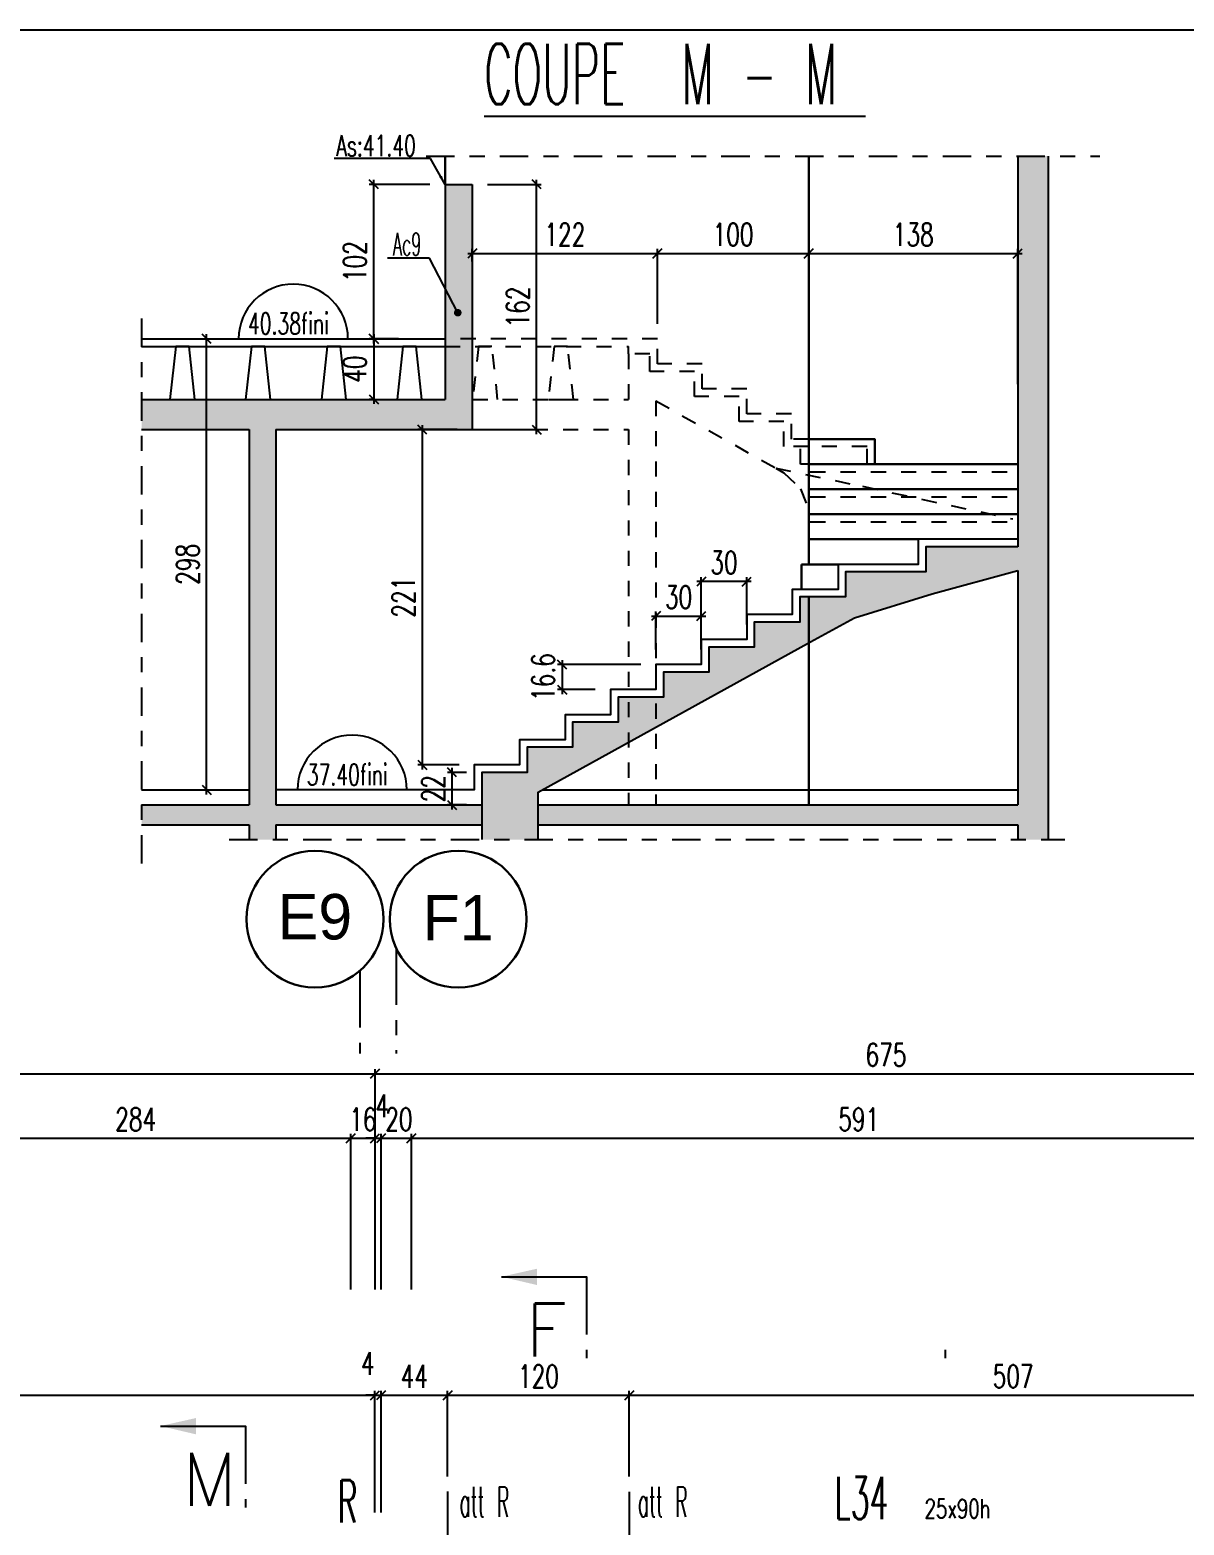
# Model space of a CAD drawing. Extents: x 308 to 787, y -199 to -146.
# Drawn here: x 401.69 to 409.31, y -164.84 to -154.96 of the extents above; entities that cross this region are included whole.
import ezdxf

# ---------------------------------------------------------------- set-up
doc = ezdxf.new("R2010")
doc.units = 0
doc.header["$LTSCALE"] = 0.5
doc.header["$MEASUREMENT"] = 0
for name, pattern in [('AXES2', [1.125, 0.75, -0.125, 0.125, -0.125]), ('DISCONTINU', [0.75, 0.5, -0.25]), ('DISCONTINU2', [0.375, 0.25, -0.125])]:
    doc.linetypes.add(name, pattern=pattern)
doc.layers.get('DEFPOINTS').update_dxf_attribs({"linetype": 'CONTINUOUS'})
for name, color, linetype in [('A05-AXES', 13, 'AXES2'), ('A19-COTATIONS', 146, 'CONTINUOUS'), ('AXES', 6, 'AXES2'), ('CADRE-CART', 7, 'CONTINUOUS'), ('COTATION', 7, 'CONTINUOUS'), ('HABILLAGE', 7, 'CONTINUOUS'), ('MURS', 3, 'CONTINUOUS'), ('POCHAGE', 254, 'CONTINUOUS'), ('RDC', 7, 'DISCONTINU2'), ('REP-COUPES', 5, 'CONTINUOUS'), ('REPERAGE', 4, 'CONTINUOUS'), ('REPERE-POUT', 4, 'CONTINUOUS'), ('REPERE-RAID', 4, 'CONTINUOUS'), ('REPERE-SEM', 4, 'CONTINUOUS')]:
    doc.layers.add(name, color=color, linetype=linetype)
doc.layers.add('STR - MACONNERIE', color=4, linetype='CONTINUOUS', lineweight=30)
doc.styles.add('CGotH', font='GOTHIC.TTF')
doc.styles.add('ROMANS8', font='romans.shx', dxfattribs={"width": 0.7})
doc.styles.get("Standard").update_dxf_attribs({"font": 'txt.shx'})
doc.dimstyles.new('COT50 cm', dxfattribs={"dimtxt": 0.15, "dimasz": 0.06, "dimexe": 0.03, "dimexo": 0.1, "dimgap": 0.05, "dimtad": 1, "dimdec": 0, "dimlfac": 100, "dimzin": 0, "dimdsep": 46, "dimtxsty": 'ROMANS8', "dimblk1": 'OBLIQUE', "dimblk2": 'OBLIQUE', "dimsah": 1, "dimcen": 0.03, "dimdle": 0.03, "dimclrt": 1, "dimadec": 0, "dimazin": 0, "dimtfac": 1, "dimtdec": 0, "dimtmove": 0, "dimatfit": 3, "dimfxl": 0, "dimtolj": 1, "dimtzin": 0, "dimlwd": -1, "dimlwe": -1, "dimarcsym": 0})

# ---------------------------------------------------------------- blocks, each defined once
blk = doc.blocks.new('_Oblique')
at = {"layer": 'COTATION', "color": 0, "lineweight": -2}
blk.add_line((-0.5, -0.5), (0.5, 0.5), dxfattribs=at)
blk = doc.blocks.new('*D62')
at = {"layer": 'COTATION', "color": 0, "transparency": 16777216}
for p, q in [((400.9387, -162.2876), (403.8398, -162.2876)), ((400.9687, -163.2876), (400.9687, -162.2576)), ((403.8098, -163.2876), (403.8098, -162.2576))]:
    blk.add_line(p, q, dxfattribs=at)
at = {"layer": 'DEFPOINTS', "color": 0, "transparency": 16777216}
for p in [(403.8098, -162.2876), (400.9687, -163.8631), (403.8098, -163.9929)]:
    blk.add_point(p, dxfattribs=at)
at = {"layer": 'COTATION', "color": 0, "transparency": 16777216, "xscale": 0.06, "yscale": 0.06, "zscale": 0.06, "rotation": 180}
blk.add_blockref('_Oblique', (400.9687, -162.2876), dxfattribs=at)
at = {"layer": 'COTATION', "color": 0, "transparency": 16777216, "xscale": 0.06, "yscale": 0.06, "zscale": 0.06}
blk.add_blockref('_Oblique', (403.8098, -162.2876), dxfattribs=at)
at = {"layer": 'COTATION', "color": 1, "transparency": 16777216, "insert": (402.3893, -162.1626), "char_height": 0.15, "attachment_point": 5, "style": 'ROMANS8'}
blk.add_mtext('\\A1;284', dxfattribs=at)
blk = doc.blocks.new('*D63')
at = {"layer": 'COTATION', "color": 0, "transparency": 16777216}
for p, q in [((403.7798, -162.2876), (403.9999, -162.2876)), ((403.8098, -163.2876), (403.8098, -162.2576)), ((403.9699, -163.2876), (403.9699, -162.2576))]:
    blk.add_line(p, q, dxfattribs=at)
at = {"layer": 'DEFPOINTS', "color": 0, "transparency": 16777216}
for p in [(403.9699, -162.2876), (403.8098, -163.738), (403.9699, -163.7721)]:
    blk.add_point(p, dxfattribs=at)
at = {"layer": 'COTATION', "color": 0, "transparency": 16777216, "xscale": 0.06, "yscale": 0.06, "zscale": 0.06, "rotation": 180}
blk.add_blockref('_Oblique', (403.8098, -162.2876), dxfattribs=at)
at = {"layer": 'COTATION', "color": 0, "transparency": 16777216, "xscale": 0.06, "yscale": 0.06, "zscale": 0.06}
blk.add_blockref('_Oblique', (403.9699, -162.2876), dxfattribs=at)
at = {"layer": 'COTATION', "color": 1, "transparency": 16777216, "insert": (403.8899, -162.1626), "char_height": 0.15, "attachment_point": 5, "style": 'ROMANS8'}
blk.add_mtext('\\A1;16', dxfattribs=at)
blk = doc.blocks.new('*D64')
at = {"layer": 'COTATION', "color": 0, "transparency": 16777216}
for p, q in [((403.9699, -162.2876), (403.9099, -162.2876)), ((403.9699, -163.2876), (403.9699, -162.2576)), ((403.9699, -162.2876), (404.0097, -162.2876)), ((404.0097, -163.2876), (404.0097, -162.2576)), ((404.0097, -162.2876), (404.0697, -162.2876))]:
    blk.add_line(p, q, dxfattribs=at)
at = {"layer": 'DEFPOINTS', "color": 0, "transparency": 16777216}
for p in [(404.0097, -162.2876), (403.9699, -163.7721), (404.0097, -163.8611)]:
    blk.add_point(p, dxfattribs=at)
at = {"layer": 'COTATION', "color": 0, "transparency": 16777216, "xscale": 0.06, "yscale": 0.06, "zscale": 0.06}
blk.add_blockref('_Oblique', (403.9699, -162.2876), dxfattribs=at)
at = {"layer": 'COTATION', "color": 0, "transparency": 16777216, "xscale": 0.06, "yscale": 0.06, "zscale": 0.06, "rotation": 180}
blk.add_blockref('_Oblique', (404.0097, -162.2876), dxfattribs=at)
at = {"layer": 'COTATION', "color": 1, "transparency": 16777216, "insert": (404.0168, -162.0726), "char_height": 0.15, "attachment_point": 5, "style": 'ROMANS8'}
blk.add_mtext('\\A1;4', dxfattribs=at)
blk = doc.blocks.new('*D65')
at = {"layer": 'COTATION', "color": 0, "transparency": 16777216}
for p, q in [((403.9797, -162.2876), (404.2399, -162.2876)), ((404.0097, -163.2876), (404.0097, -162.2576)), ((404.2099, -163.2876), (404.2099, -162.2576))]:
    blk.add_line(p, q, dxfattribs=at)
at = {"layer": 'DEFPOINTS', "color": 0, "transparency": 16777216}
for p in [(404.2099, -162.2876), (404.2099, -163.7822), (404.0097, -164.4869)]:
    blk.add_point(p, dxfattribs=at)
at = {"layer": 'COTATION', "color": 0, "transparency": 16777216, "xscale": 0.06, "yscale": 0.06, "zscale": 0.06, "rotation": 180}
blk.add_blockref('_Oblique', (404.0097, -162.2876), dxfattribs=at)
at = {"layer": 'COTATION', "color": 0, "transparency": 16777216, "xscale": 0.06, "yscale": 0.06, "zscale": 0.06}
blk.add_blockref('_Oblique', (404.2099, -162.2876), dxfattribs=at)
at = {"layer": 'COTATION', "color": 1, "transparency": 16777216, "insert": (404.128, -162.1626), "char_height": 0.15, "attachment_point": 5, "style": 'ROMANS8'}
blk.add_mtext('\\A1;20', dxfattribs=at)
blk = doc.blocks.new('*D66')
at = {"layer": 'COTATION', "color": 0, "transparency": 16777216}
for p, q in [((404.1799, -162.2876), (410.1499, -162.2876)), ((404.2099, -163.2876), (404.2099, -162.2576)), ((410.1199, -163.2876), (410.1199, -162.2576))]:
    blk.add_line(p, q, dxfattribs=at)
at = {"layer": 'DEFPOINTS', "color": 0, "transparency": 16777216}
for p in [(410.1199, -162.2876), (404.2099, -163.7822), (410.1199, -164.0424)]:
    blk.add_point(p, dxfattribs=at)
at = {"layer": 'COTATION', "color": 0, "transparency": 16777216, "xscale": 0.06, "yscale": 0.06, "zscale": 0.06, "rotation": 180}
blk.add_blockref('_Oblique', (404.2099, -162.2876), dxfattribs=at)
at = {"layer": 'COTATION', "color": 0, "transparency": 16777216, "xscale": 0.06, "yscale": 0.06, "zscale": 0.06}
blk.add_blockref('_Oblique', (410.1199, -162.2876), dxfattribs=at)
at = {"layer": 'COTATION', "color": 1, "transparency": 16777216, "insert": (407.1649, -162.1626), "char_height": 0.15, "attachment_point": 5, "style": 'ROMANS8'}
blk.add_mtext('\\A1;591', dxfattribs=at)
blk = doc.blocks.new('*D94')
at = {"layer": 'COTATION', "color": 0, "transparency": 16777216}
for p, q in [((382.143, -161.8617), (403.9999, -161.8617)), ((382.173, -162.8617), (382.173, -161.8317)), ((403.9699, -162.8617), (403.9699, -161.8317))]:
    blk.add_line(p, q, dxfattribs=at)
at = {"layer": 'DEFPOINTS', "color": 0, "transparency": 16777216}
for p in [(403.9699, -161.8617), (403.9699, -163.7721), (382.173, -164.5898)]:
    blk.add_point(p, dxfattribs=at)
at = {"layer": 'COTATION', "color": 0, "transparency": 16777216, "xscale": 0.06, "yscale": 0.06, "zscale": 0.06, "rotation": 180}
blk.add_blockref('_Oblique', (382.173, -161.8617), dxfattribs=at)
at = {"layer": 'COTATION', "color": 0, "transparency": 16777216, "xscale": 0.06, "yscale": 0.06, "zscale": 0.06}
blk.add_blockref('_Oblique', (403.9699, -161.8617), dxfattribs=at)
at = {"layer": 'COTATION', "color": 1, "transparency": 16777216, "insert": (393.0715, -161.7367), "char_height": 0.15, "attachment_point": 5, "style": 'ROMANS8'}
blk.add_mtext('\\A1;2180', dxfattribs=at)
blk = doc.blocks.new('*D95')
at = {"layer": 'COTATION', "color": 0, "transparency": 16777216}
for p, q in [((403.9399, -161.8617), (410.7497, -161.8617)), ((403.9699, -162.8617), (403.9699, -161.8317)), ((410.7197, -162.8617), (410.7197, -161.8317))]:
    blk.add_line(p, q, dxfattribs=at)
at = {"layer": 'DEFPOINTS', "color": 0, "transparency": 16777216}
for p in [(410.7197, -161.8617), (403.9699, -164.4682), (410.7197, -165.1267)]:
    blk.add_point(p, dxfattribs=at)
at = {"layer": 'COTATION', "color": 0, "transparency": 16777216, "xscale": 0.06, "yscale": 0.06, "zscale": 0.06, "rotation": 180}
blk.add_blockref('_Oblique', (403.9699, -161.8617), dxfattribs=at)
at = {"layer": 'COTATION', "color": 0, "transparency": 16777216, "xscale": 0.06, "yscale": 0.06, "zscale": 0.06}
blk.add_blockref('_Oblique', (410.7197, -161.8617), dxfattribs=at)
at = {"layer": 'COTATION', "color": 1, "transparency": 16777216, "insert": (407.3448, -161.7367), "char_height": 0.15, "attachment_point": 5, "style": 'ROMANS8'}
blk.add_mtext('\\A1;675', dxfattribs=at)
blk = doc.blocks.new('*D111')
at = {"layer": 'COTATION', "color": 0, "transparency": 16777216}
for p, q in [((384.5227, -163.9856), (403.9997, -163.9856)), ((384.5527, -164.5643), (384.5527, -163.9556)), ((403.9697, -164.7613), (403.9697, -163.9556))]:
    blk.add_line(p, q, dxfattribs=at)
at = {"layer": 'DEFPOINTS', "color": 0, "transparency": 16777216}
for p in [(403.9697, -163.9856), (384.5527, -164.6643), (403.9697, -164.8613)]:
    blk.add_point(p, dxfattribs=at)
at = {"layer": 'COTATION', "color": 0, "transparency": 16777216, "xscale": 0.06, "yscale": 0.06, "zscale": 0.06, "rotation": 180}
blk.add_blockref('_Oblique', (384.5527, -163.9856), dxfattribs=at)
at = {"layer": 'COTATION', "color": 0, "transparency": 16777216, "xscale": 0.06, "yscale": 0.06, "zscale": 0.06}
blk.add_blockref('_Oblique', (403.9697, -163.9856), dxfattribs=at)
at = {"layer": 'COTATION', "color": 1, "transparency": 16777216, "insert": (394.2612, -163.8606), "char_height": 0.15, "attachment_point": 5, "style": 'ROMANS8'}
blk.add_mtext('\\A1;1942', dxfattribs=at)
blk = doc.blocks.new('*D112')
at = {"layer": 'COTATION', "color": 0, "transparency": 16777216}
for p, q in [((403.9697, -163.9856), (403.9097, -163.9856)), ((403.9697, -164.7613), (403.9697, -163.9556)), ((403.9697, -163.9856), (404.0097, -163.9856)), ((404.0097, -164.7613), (404.0097, -163.9556)), ((404.0097, -163.9856), (404.0697, -163.9856))]:
    blk.add_line(p, q, dxfattribs=at)
at = {"layer": 'DEFPOINTS', "color": 0, "transparency": 16777216}
for p in [(404.0097, -163.9856), (403.9697, -164.8613), (404.0097, -164.8613)]:
    blk.add_point(p, dxfattribs=at)
at = {"layer": 'COTATION', "color": 0, "transparency": 16777216, "xscale": 0.06, "yscale": 0.06, "zscale": 0.06}
blk.add_blockref('_Oblique', (403.9697, -163.9856), dxfattribs=at)
at = {"layer": 'COTATION', "color": 0, "transparency": 16777216, "xscale": 0.06, "yscale": 0.06, "zscale": 0.06, "rotation": 180}
blk.add_blockref('_Oblique', (404.0097, -163.9856), dxfattribs=at)
at = {"layer": 'COTATION', "color": 1, "transparency": 16777216, "insert": (403.9222, -163.7753), "char_height": 0.15, "attachment_point": 5, "style": 'ROMANS8'}
blk.add_mtext('\\A1;4', dxfattribs=at)
blk = doc.blocks.new('*D113')
at = {"layer": 'COTATION', "color": 0, "transparency": 16777216}
for p, q in [((403.9797, -163.9856), (404.4796, -163.9856)), ((404.0097, -164.7613), (404.0097, -163.9556)), ((404.4496, -164.5224), (404.4496, -163.9556))]:
    blk.add_line(p, q, dxfattribs=at)
at = {"layer": 'DEFPOINTS', "color": 0, "transparency": 16777216}
for p in [(404.4496, -163.9856), (404.4496, -164.6224), (404.0097, -164.8613)]:
    blk.add_point(p, dxfattribs=at)
at = {"layer": 'COTATION', "color": 0, "transparency": 16777216, "xscale": 0.06, "yscale": 0.06, "zscale": 0.06, "rotation": 180}
blk.add_blockref('_Oblique', (404.0097, -163.9856), dxfattribs=at)
at = {"layer": 'COTATION', "color": 0, "transparency": 16777216, "xscale": 0.06, "yscale": 0.06, "zscale": 0.06}
blk.add_blockref('_Oblique', (404.4496, -163.9856), dxfattribs=at)
at = {"layer": 'COTATION', "color": 1, "transparency": 16777216, "insert": (404.2296, -163.8606), "char_height": 0.15, "attachment_point": 5, "style": 'ROMANS8'}
blk.add_mtext('\\A1;44', dxfattribs=at)
blk = doc.blocks.new('*D114')
at = {"layer": 'COTATION', "color": 0, "transparency": 16777216}
for p, q in [((404.4196, -163.9856), (405.6796, -163.9856)), ((404.4496, -164.5224), (404.4496, -163.9556)), ((405.6496, -164.5232), (405.6496, -163.9556))]:
    blk.add_line(p, q, dxfattribs=at)
at = {"layer": 'DEFPOINTS', "color": 0, "transparency": 16777216}
for p in [(405.6496, -163.9856), (404.4496, -164.6224), (405.6496, -164.6232)]:
    blk.add_point(p, dxfattribs=at)
at = {"layer": 'COTATION', "color": 0, "transparency": 16777216, "xscale": 0.06, "yscale": 0.06, "zscale": 0.06, "rotation": 180}
blk.add_blockref('_Oblique', (404.4496, -163.9856), dxfattribs=at)
at = {"layer": 'COTATION', "color": 0, "transparency": 16777216, "xscale": 0.06, "yscale": 0.06, "zscale": 0.06}
blk.add_blockref('_Oblique', (405.6496, -163.9856), dxfattribs=at)
at = {"layer": 'COTATION', "color": 1, "transparency": 16777216, "insert": (405.0496, -163.8606), "char_height": 0.15, "attachment_point": 5, "style": 'ROMANS8'}
blk.add_mtext('\\A1;120', dxfattribs=at)
blk = doc.blocks.new('*D115')
at = {"layer": 'COTATION', "color": 0, "transparency": 16777216}
for p, q in [((405.6196, -163.9856), (410.7497, -163.9856)), ((405.6496, -164.5232), (405.6496, -163.9556)), ((410.7197, -164.7613), (410.7197, -163.9556))]:
    blk.add_line(p, q, dxfattribs=at)
at = {"layer": 'DEFPOINTS', "color": 0, "transparency": 16777216}
for p in [(410.7197, -163.9856), (405.6496, -164.6232), (410.7197, -164.8613)]:
    blk.add_point(p, dxfattribs=at)
at = {"layer": 'COTATION', "color": 0, "transparency": 16777216, "xscale": 0.06, "yscale": 0.06, "zscale": 0.06, "rotation": 180}
blk.add_blockref('_Oblique', (405.6496, -163.9856), dxfattribs=at)
at = {"layer": 'COTATION', "color": 0, "transparency": 16777216, "xscale": 0.06, "yscale": 0.06, "zscale": 0.06}
blk.add_blockref('_Oblique', (410.7197, -163.9856), dxfattribs=at)
at = {"layer": 'COTATION', "color": 1, "transparency": 16777216, "insert": (408.1846, -163.8606), "char_height": 0.15, "attachment_point": 5, "style": 'ROMANS8'}
blk.add_mtext('\\A1;507', dxfattribs=at)
blk = doc.blocks.new('A$C6B096A38')
at = {"layer": 'AXES', "color": 1}
for p, q in [((58.3538, -4.1811), (58.3538, -4.8389)), ((59.5537, -4.1819), (59.5537, -4.8397))]:
    blk.add_line(p, q, dxfattribs=at)
blk = doc.blocks.new('*D942')
at = {"layer": 'COTATION', "color": 0, "transparency": 16777216}
for p, q in [((402.7124, -157.0058), (402.8877, -157.0058)), ((402.8577, -160.0158), (402.8577, -156.9758)), ((402.8577, -159.9858), (402.8877, -159.9858))]:
    blk.add_line(p, q, dxfattribs=at)
at = {"layer": 'DEFPOINTS', "color": 0, "transparency": 16777216}
for p in [(402.6124, -157.0058), (402.8577, -157.0058), (402.7926, -159.9858)]:
    blk.add_point(p, dxfattribs=at)
at = {"layer": 'COTATION', "color": 0, "transparency": 16777216, "xscale": 0.06, "yscale": 0.06, "zscale": 0.06}
for p, rotation in [((402.8577, -157.0058), 90), ((402.8577, -159.9858), 270)]:
    blk.add_blockref('_Oblique', p, dxfattribs=dict(at, rotation=rotation))
at = {"layer": 'COTATION', "color": 1, "transparency": 16777216, "insert": (402.7327, -158.4958), "char_height": 0.15, "attachment_point": 5, "rotation": 90, "style": 'ROMANS8'}
blk.add_mtext('\\A1;298', dxfattribs=at)
blk = doc.blocks.new('*D946')
at = {"layer": 'COTATION', "color": 0, "transparency": 16777216}
for p, q in [((404.3325, -155.9858), (403.9319, -155.9858)), ((403.9619, -157.0358), (403.9619, -155.9558)), ((404.1257, -157.0058), (403.9319, -157.0058))]:
    blk.add_line(p, q, dxfattribs=at)
at = {"layer": 'DEFPOINTS', "color": 0, "transparency": 16777216}
for p in [(403.9619, -155.9858), (404.4325, -155.9858), (404.2257, -157.0058)]:
    blk.add_point(p, dxfattribs=at)
at = {"layer": 'COTATION', "color": 0, "transparency": 16777216, "xscale": 0.06, "yscale": 0.06, "zscale": 0.06}
for p, rotation in [((403.9619, -155.9858), 90), ((403.9619, -157.0058), 270)]:
    blk.add_blockref('_Oblique', p, dxfattribs=dict(at, rotation=rotation))
at = {"layer": 'COTATION', "color": 1, "transparency": 16777216, "insert": (403.8369, -156.4958), "char_height": 0.15, "attachment_point": 5, "rotation": 90, "style": 'ROMANS8'}
blk.add_mtext('\\A1;102', dxfattribs=at)
blk = doc.blocks.new('*D947')
at = {"layer": 'COTATION', "color": 0, "transparency": 16777216}
for p, q in [((404.1257, -157.0058), (403.9319, -157.0058)), ((403.9619, -156.9758), (403.9619, -157.4358)), ((403.9667, -157.4058), (403.9319, -157.4058))]:
    blk.add_line(p, q, dxfattribs=at)
at = {"layer": 'DEFPOINTS', "color": 0, "transparency": 16777216}
for p in [(404.2257, -157.0058), (403.9619, -157.4058), (404.0667, -157.4058)]:
    blk.add_point(p, dxfattribs=at)
at = {"layer": 'COTATION', "color": 0, "transparency": 16777216, "xscale": 0.06, "yscale": 0.06, "zscale": 0.06}
for p, rotation in [((403.9619, -157.0058), 90), ((403.9619, -157.4058), 270)]:
    blk.add_blockref('_Oblique', p, dxfattribs=dict(at, rotation=rotation))
at = {"layer": 'COTATION', "color": 1, "transparency": 16777216, "insert": (403.8369, -157.2058), "char_height": 0.15, "attachment_point": 5, "rotation": 90, "style": 'ROMANS8'}
blk.add_mtext('\\A1;40', dxfattribs=at)
blk = doc.blocks.new('*D953')
at = {"layer": 'COTATION', "color": 0, "transparency": 16777216}
for p, q in [((404.7125, -155.9858), (405.0674, -155.9858)), ((405.0374, -157.6358), (405.0374, -155.9558)), ((404.7125, -157.6058), (405.0674, -157.6058))]:
    blk.add_line(p, q, dxfattribs=at)
at = {"layer": 'DEFPOINTS', "color": 0, "transparency": 16777216}
for p in [(404.6125, -155.9858), (405.0374, -155.9858), (404.6125, -157.6058)]:
    blk.add_point(p, dxfattribs=at)
at = {"layer": 'COTATION', "color": 0, "transparency": 16777216, "xscale": 0.06, "yscale": 0.06, "zscale": 0.06}
for p, rotation in [((405.0374, -155.9858), 90), ((405.0374, -157.6058), 270)]:
    blk.add_blockref('_Oblique', p, dxfattribs=dict(at, rotation=rotation))
at = {"layer": 'COTATION', "color": 1, "transparency": 16777216, "insert": (404.9124, -156.7958), "char_height": 0.15, "attachment_point": 5, "rotation": 90, "style": 'ROMANS8'}
blk.add_mtext('\\A1;162', dxfattribs=at)
blk = doc.blocks.new('*D954')
at = {"layer": 'COTATION', "color": 0, "transparency": 16777216}
for p, q in [((405.7951, -158.8374), (406.1551, -158.8374)), ((405.8251, -159.058), (405.8251, -158.8074)), ((406.1251, -159.058), (406.1251, -158.8074))]:
    blk.add_line(p, q, dxfattribs=at)
at = {"layer": 'DEFPOINTS', "color": 0, "transparency": 16777216}
for p in [(406.1251, -158.8374), (405.8251, -159.158), (406.1251, -159.158)]:
    blk.add_point(p, dxfattribs=at)
at = {"layer": 'COTATION', "color": 0, "transparency": 16777216, "xscale": 0.06, "yscale": 0.06, "zscale": 0.06, "rotation": 180}
blk.add_blockref('_Oblique', (405.8251, -158.8374), dxfattribs=at)
at = {"layer": 'COTATION', "color": 0, "transparency": 16777216, "xscale": 0.06, "yscale": 0.06, "zscale": 0.06}
blk.add_blockref('_Oblique', (406.1251, -158.8374), dxfattribs=at)
at = {"layer": 'COTATION', "color": 1, "transparency": 16777216, "insert": (405.9751, -158.7124), "char_height": 0.15, "attachment_point": 5, "style": 'ROMANS8'}
blk.add_mtext('\\A1;30', dxfattribs=at)
blk = doc.blocks.new('*D955')
at = {"layer": 'COTATION', "color": 0, "transparency": 16777216}
for p, q in [((406.4551, -158.6095), (406.0951, -158.6095)), ((406.1251, -158.8924), (406.1251, -158.5795)), ((406.4251, -158.8924), (406.4251, -158.5795))]:
    blk.add_line(p, q, dxfattribs=at)
at = {"layer": 'DEFPOINTS', "color": 0, "transparency": 16777216}
for p in [(406.1251, -158.6095), (406.1251, -158.9924), (406.4251, -158.9924)]:
    blk.add_point(p, dxfattribs=at)
at = {"layer": 'COTATION', "color": 0, "transparency": 16777216, "xscale": 0.06, "yscale": 0.06, "zscale": 0.06, "rotation": 180}
blk.add_blockref('_Oblique', (406.1251, -158.6095), dxfattribs=at)
at = {"layer": 'COTATION', "color": 0, "transparency": 16777216, "xscale": 0.06, "yscale": 0.06, "zscale": 0.06}
blk.add_blockref('_Oblique', (406.4251, -158.6095), dxfattribs=at)
at = {"layer": 'COTATION', "color": 1, "transparency": 16777216, "insert": (406.2751, -158.4845), "char_height": 0.15, "attachment_point": 5, "style": 'ROMANS8'}
blk.add_mtext('\\A1;30', dxfattribs=at)
blk = doc.blocks.new('*D956')
at = {"layer": 'COTATION', "color": 0, "transparency": 16777216}
for p, q in [((405.2059, -159.128), (405.2059, -159.3536)), ((405.7251, -159.158), (405.1759, -159.158)), ((405.4251, -159.3236), (405.1759, -159.3236))]:
    blk.add_line(p, q, dxfattribs=at)
at = {"layer": 'DEFPOINTS', "color": 0, "transparency": 16777216}
for p in [(405.8251, -159.158), (405.2059, -159.3236), (405.5251, -159.3236)]:
    blk.add_point(p, dxfattribs=at)
at = {"layer": 'COTATION', "color": 0, "transparency": 16777216, "xscale": 0.06, "yscale": 0.06, "zscale": 0.06}
for p, rotation in [((405.2059, -159.158), 90), ((405.2059, -159.3236), 270)]:
    blk.add_blockref('_Oblique', p, dxfattribs=dict(at, rotation=rotation))
at = {"layer": 'COTATION', "color": 1, "transparency": 16777216, "insert": (405.0809, -159.2408), "char_height": 0.15, "attachment_point": 5, "rotation": 90, "style": 'ROMANS8'}
blk.add_mtext('\\A1;16.6', dxfattribs=at)
blk = doc.blocks.new('*D957')
at = {"layer": 'COTATION', "color": 0, "transparency": 16777216}
for p, q in [((404.5125, -157.6058), (404.2528, -157.6058)), ((404.2828, -159.8502), (404.2828, -157.5758)), ((404.5251, -159.8202), (404.2528, -159.8202))]:
    blk.add_line(p, q, dxfattribs=at)
at = {"layer": 'DEFPOINTS', "color": 0, "transparency": 16777216}
for p in [(404.2828, -157.6058), (404.6125, -157.6058), (404.6251, -159.8202)]:
    blk.add_point(p, dxfattribs=at)
at = {"layer": 'COTATION', "color": 0, "transparency": 16777216, "xscale": 0.06, "yscale": 0.06, "zscale": 0.06}
for p, rotation in [((404.2828, -157.6058), 90), ((404.2828, -159.8202), 270)]:
    blk.add_blockref('_Oblique', p, dxfattribs=dict(at, rotation=rotation))
at = {"layer": 'COTATION', "color": 1, "transparency": 16777216, "insert": (404.1578, -158.713), "char_height": 0.15, "attachment_point": 5, "rotation": 90, "style": 'ROMANS8'}
blk.add_mtext('\\A1;221', dxfattribs=at)
blk = doc.blocks.new('*D958')
at = {"layer": 'COTATION', "color": 0, "transparency": 16777216}
for p, q in [((404.5751, -159.8702), (404.4491, -159.8702)), ((404.4791, -160.1158), (404.4791, -159.8402)), ((404.5751, -160.0858), (404.4491, -160.0858))]:
    blk.add_line(p, q, dxfattribs=at)
at = {"layer": 'DEFPOINTS', "color": 0, "transparency": 16777216}
for p in [(404.4791, -159.8702), (404.6751, -159.8702), (404.6751, -160.0858)]:
    blk.add_point(p, dxfattribs=at)
at = {"layer": 'COTATION', "color": 0, "transparency": 16777216, "xscale": 0.06, "yscale": 0.06, "zscale": 0.06}
for p, rotation in [((404.4791, -159.8702), 90), ((404.4791, -160.0858), 270)]:
    blk.add_blockref('_Oblique', p, dxfattribs=dict(at, rotation=rotation))
at = {"layer": 'COTATION', "color": 1, "transparency": 16777216, "insert": (404.3541, -159.978), "char_height": 0.15, "attachment_point": 5, "rotation": 90, "style": 'ROMANS8'}
blk.add_mtext('\\A1;22', dxfattribs=at)
blk = doc.blocks.new('*D959')
at = {"layer": 'COTATION', "color": 0, "transparency": 16777216}
for p, q in [((404.5825, -156.4422), (405.8651, -156.4422)), ((404.6125, -156.4941), (404.6125, -156.4122)), ((405.8351, -156.9058), (405.8351, -156.4122))]:
    blk.add_line(p, q, dxfattribs=at)
at = {"layer": 'DEFPOINTS', "color": 0, "transparency": 16777216}
for p in [(405.8351, -156.4422), (404.6125, -156.5941), (405.8351, -157.0058)]:
    blk.add_point(p, dxfattribs=at)
at = {"layer": 'COTATION', "color": 0, "transparency": 16777216, "xscale": 0.06, "yscale": 0.06, "zscale": 0.06, "rotation": 180}
blk.add_blockref('_Oblique', (404.6125, -156.4422), dxfattribs=at)
at = {"layer": 'COTATION', "color": 0, "transparency": 16777216, "xscale": 0.06, "yscale": 0.06, "zscale": 0.06}
blk.add_blockref('_Oblique', (405.8351, -156.4422), dxfattribs=at)
at = {"layer": 'COTATION', "color": 1, "transparency": 16777216, "insert": (405.2238, -156.3172), "char_height": 0.15, "attachment_point": 5, "style": 'ROMANS8'}
blk.add_mtext('\\A1;122', dxfattribs=at)
blk = doc.blocks.new('*D960')
at = {"layer": 'COTATION', "color": 0, "transparency": 16777216}
for p, q in [((405.8051, -156.4422), (406.865, -156.4422)), ((405.8351, -156.9058), (405.8351, -156.4122)), ((406.835, -157.2393), (406.835, -156.4122))]:
    blk.add_line(p, q, dxfattribs=at)
at = {"layer": 'DEFPOINTS', "color": 0, "transparency": 16777216}
for p in [(406.835, -156.4422), (405.8351, -157.0058), (406.835, -157.3393)]:
    blk.add_point(p, dxfattribs=at)
at = {"layer": 'COTATION', "color": 0, "transparency": 16777216, "xscale": 0.06, "yscale": 0.06, "zscale": 0.06, "rotation": 180}
blk.add_blockref('_Oblique', (405.8351, -156.4422), dxfattribs=at)
at = {"layer": 'COTATION', "color": 0, "transparency": 16777216, "xscale": 0.06, "yscale": 0.06, "zscale": 0.06}
blk.add_blockref('_Oblique', (406.835, -156.4422), dxfattribs=at)
at = {"layer": 'COTATION', "color": 1, "transparency": 16777216, "insert": (406.3351, -156.3172), "char_height": 0.15, "attachment_point": 5, "style": 'ROMANS8'}
blk.add_mtext('\\A1;100', dxfattribs=at)
blk = doc.blocks.new('*D961')
at = {"layer": 'COTATION', "color": 0, "transparency": 16777216}
for p, q in [((406.805, -156.4422), (408.2455, -156.4422)), ((406.835, -157.2393), (406.835, -156.4122)), ((408.2155, -157.3057), (408.2155, -156.4122))]:
    blk.add_line(p, q, dxfattribs=at)
at = {"layer": 'DEFPOINTS', "color": 0, "transparency": 16777216}
for p in [(408.2155, -156.4422), (406.835, -157.3393), (408.2155, -157.4057)]:
    blk.add_point(p, dxfattribs=at)
at = {"layer": 'COTATION', "color": 0, "transparency": 16777216, "xscale": 0.06, "yscale": 0.06, "zscale": 0.06, "rotation": 180}
blk.add_blockref('_Oblique', (406.835, -156.4422), dxfattribs=at)
at = {"layer": 'COTATION', "color": 0, "transparency": 16777216, "xscale": 0.06, "yscale": 0.06, "zscale": 0.06}
blk.add_blockref('_Oblique', (408.2155, -156.4422), dxfattribs=at)
at = {"layer": 'COTATION', "color": 1, "transparency": 16777216, "insert": (407.5252, -156.3172), "char_height": 0.15, "attachment_point": 5, "style": 'ROMANS8'}
blk.add_mtext('\\A1;138', dxfattribs=at)

msp = doc.modelspace()

# ---------------------------------------------------------------- hatches: boundary and pattern name
at = {"layer": 'POCHAGE'}
h = msp.add_hatch(color=256, dxfattribs=at)
h.paths.add_polyline_path([(405.2751, -159.5391), (405.2751, -159.7047), (404.9751, -159.7047), (404.9751, -159.8702), (404.6751, -159.8702), (404.6751, -160.3143), (405.0476, -160.3143), (405.0476, -160.0015), (405.6451, -159.6719), (405.6451, -159.3736), (405.5751, -159.3736), (405.5751, -159.5391)])
h.paths.add_polyline_path([(405.8251, -159.3736), (405.6451, -159.3736), (405.6451, -159.6719), (405.8251, -159.5725)], flags=17)
h.paths.add_polyline_path([(405.8751, -159.3736), (405.8251, -159.3736), (405.8251, -159.5725), (406.835, -159.0152), (406.835, -158.7113), (406.7751, -158.7113), (406.7751, -158.8769), (406.4751, -158.8769), (406.4751, -159.0424), (406.1751, -159.0424), (406.1751, -159.208), (405.8751, -159.208)], flags=17)
h.paths.add_polyline_path([(407.6492, -158.6898), (408.2155, -158.5357), (408.2155, -160.0858), (405.0476, -160.0858), (405.0476, -160.2158), (408.2155, -160.2158), (408.2155, -160.3143), (408.4155, -160.3143), (408.4155, -155.7986), (408.2155, -155.7986), (408.2155, -158.3802), (407.6071, -158.3802), (407.6071, -158.5458), (407.0784, -158.5458), (407.0784, -158.7113), (406.835, -158.7113), (406.835, -159.0152), (406.8473, -159.0084), (407.1373, -158.8501)])
h = msp.add_hatch(color=256, dxfattribs=at)
h.paths.add_polyline_path([(402.4279, -157.4058), (402.4279, -157.6058), (403.1377, -157.6058), (403.1377, -160.0858), (402.4279, -160.0858), (402.4279, -160.2158), (403.1377, -160.2158), (403.1377, -160.3143), (403.3158, -160.3143), (403.3158, -160.2158), (404.6751, -160.2158), (404.6751, -160.0858), (403.3158, -160.0858), (403.3158, -157.6058), (404.6125, -157.6058), (404.6125, -157.0558), (404.4325, -157.0558), (404.4325, -157.4058)])
h.paths.add_polyline_path([(404.6125, -155.9858), (404.4325, -155.9858), (404.4325, -157.0058), (404.6125, -157.0058)])
h.paths.add_polyline_path([(404.6125, -157.0558), (404.6125, -157.0058), (404.4325, -157.0058), (404.4325, -157.0558)])

# ---------------------------------------------------------------- linework, layer by layer
at = {"layer": 'A19-COTATIONS', "color": 242, "lineweight": 30, "ltscale": 10, "true_color": 0xcd2027}
for centre in [(403.5733, -160.8398), (404.5191, -160.8398)]:
    msp.add_circle(centre, 0.4522, dxfattribs=at)
at = {"layer": 'AXES', "color": 6, "ltscale": 0.5}
for p, q in [((404.3072, -155.7986), (408.7575, -155.7986)), ((402.4279, -156.8718), (402.4279, -160.4973)), ((403.0072, -160.3143), (408.5273, -160.3143))]:
    msp.add_line(p, q, dxfattribs=at)
at = {"layer": 'AXES', "color": 1}
for p, q in [((404.1097, -161.0317), (404.1097, -161.7284)), ((403.8697, -161.1813), (403.8697, -161.7284))]:
    msp.add_line(p, q, dxfattribs=at)
at = {"layer": 'CADRE-CART', "color": 1}
msp.add_lwpolyline([(307.8533, -154.9648), (437.1328, -154.9648), (437.1328, -198.9648), (307.8533, -198.9648)], close=True, dxfattribs=at)
at = {"layer": 'COTATION', "color": 0}
for p, q in [((402.4279, -157.0058), (404.4325, -157.0058)), ((402.4279, -157.0558), (404.4325, -157.0558)), ((402.4279, -159.9858), (403.1377, -159.9858)), ((405.0762, -159.9858), (408.2155, -159.9858))]:
    msp.add_line(p, q, dxfattribs=at)
at = {"layer": 'COTATION', "color": 8, "linetype": 'DISCONTINU', "ltscale": 0.2}
for p, q in [((404.4325, -157.0558), (405.6451, -157.0558)), ((405.6451, -157.1058), (405.6451, -157.0558)), ((404.6125, -157.4058), (405.6451, -157.4058)), ((405.8251, -157.4158), (405.8251, -160.0858)), ((404.6125, -157.6058), (405.6451, -157.6058)), ((406.7812, -157.8336), (406.7812, -157.668)), ((406.8451, -157.8336), (406.7812, -157.8336)), ((406.8451, -157.8836), (408.2155, -157.8836)), ((406.8451, -158.0491), (408.2155, -158.0491)), ((406.8451, -158.2147), (408.2155, -158.2147))]:
    msp.add_line(p, q, dxfattribs=at)
for points in [[(406.835, -157.668), (406.7201, -157.668), (406.7201, -157.5024), (406.4251, -157.5024), (406.4251, -157.3369), (406.1301, -157.3369), (406.1301, -157.1713), (405.8351, -157.1713), (405.8351, -157.0058), (404.4325, -157.0058)], [(406.835, -157.718), (406.6701, -157.718), (406.6701, -157.5524), (406.3751, -157.5524), (406.3751, -157.3869), (406.0801, -157.3869), (406.0801, -157.2213), (405.7851, -157.2213), (405.7851, -157.1058), (405.6451, -157.1058), (405.6451, -157.4058)], [(405.8251, -157.4158), (406.6168, -157.8601), (407.1891, -157.9803), (408.1837, -158.1957)], [(405.6451, -157.6058), (405.6451, -160.0858)], [(407.2203, -157.8336), (407.2203, -157.718), (406.835, -157.718)], [(406.6168, -157.8601), (406.6702, -157.8904), (406.7812, -157.998), (406.8452, -158.1586)]]:
    msp.add_lwpolyline(points, dxfattribs=at)
for points in [[(404.6155, -157.4058), (404.7799, -157.4058), (404.742, -157.0558), (404.6534, -157.0558)], [(405.1155, -157.4058), (405.2799, -157.4058), (405.242, -157.0558), (405.1534, -157.0558)]]:
    msp.add_lwpolyline(points, close=True, dxfattribs=at)
at = {"layer": 'COTATION', "color": 0}
msp.add_lwpolyline([(408.2155, -158.3302), (407.5571, -158.3302), (407.5571, -158.4958), (407.0284, -158.4958), (407.0284, -158.6613), (406.7251, -158.6613), (406.7251, -158.8269), (406.4251, -158.8269), (406.4251, -158.9924), (406.1251, -158.9924), (406.1251, -159.158), (405.8251, -159.158), (405.8251, -159.3236), (405.5251, -159.3236), (405.5251, -159.4891), (405.2251, -159.4891), (405.2251, -159.6547), (404.9251, -159.6547), (404.9251, -159.8202), (404.6251, -159.8202), (404.6251, -159.9858), (403.3158, -159.9858)], dxfattribs=at)
at = {"layer": 'COTATION'}
for centre in [(403.4302, -157.0058), (403.819, -159.9858)]:
    msp.add_arc(centre, 0.3611, 0, 180, dxfattribs=at)
at = {"layer": 'MURS'}
for p, q in [((408.2155, -155.7986), (408.2155, -158.3802)), ((408.4155, -155.7986), (408.4155, -160.3143)), ((404.4325, -155.9858), (404.4325, -157.4058)), ((404.4325, -155.9858), (404.6125, -155.9858)), ((404.6125, -155.9858), (404.6125, -157.6058)), ((402.4279, -157.4058), (404.4325, -157.4058)), ((402.4279, -157.6058), (403.1377, -157.6058)), ((403.1377, -157.6058), (403.1377, -160.0858)), ((403.3158, -157.6058), (403.3158, -160.0858)), ((403.3158, -157.6058), (404.6125, -157.6058)), ((408.2155, -158.5357), (408.2155, -160.0858)), ((402.4279, -160.0858), (403.1377, -160.0858)), ((403.3158, -160.0858), (404.6751, -160.0858)), ((405.0476, -160.0858), (408.2155, -160.0858)), ((402.4279, -160.2158), (403.1377, -160.2158)), ((403.1377, -160.2158), (403.1377, -160.3143)), ((403.3158, -160.2158), (403.3158, -160.3143)), ((403.3158, -160.2158), (404.6751, -160.2158)), ((405.0476, -160.2158), (408.2155, -160.2158)), ((408.2155, -160.2158), (408.2155, -160.3143))]:
    msp.add_line(p, q, dxfattribs=at)
for points in [[(408.2155, -158.3802), (407.6071, -158.3802), (407.6071, -158.5458), (407.0784, -158.5458), (407.0784, -158.7113), (406.7751, -158.7113), (406.7751, -158.8769), (406.4751, -158.8769), (406.4751, -159.0424), (406.1751, -159.0424), (406.1751, -159.208), (405.8751, -159.208), (405.8751, -159.3736), (405.5751, -159.3736), (405.5751, -159.5391), (405.2751, -159.5391), (405.2751, -159.7047), (404.9751, -159.7047), (404.9751, -159.8702), (404.6751, -159.8702), (404.6751, -160.3143)], [(405.0476, -160.3143), (405.0476, -160.0015), (406.8473, -159.0084), (407.1373, -158.8501), (407.6492, -158.6898), (408.2155, -158.5357)]]:
    msp.add_lwpolyline(points, dxfattribs=at)
at = {"layer": 'RDC', "linetype": 'ByBlock'}
for points in [[(402.6155, -157.4058), (402.7799, -157.4058), (402.742, -157.0558), (402.6534, -157.0558)], [(403.1155, -157.4058), (403.2799, -157.4058), (403.242, -157.0558), (403.1534, -157.0558)], [(403.6155, -157.4058), (403.7799, -157.4058), (403.742, -157.0558), (403.6534, -157.0558)], [(404.1155, -157.4058), (404.2799, -157.4058), (404.242, -157.0558), (404.1534, -157.0558)]]:
    msp.add_lwpolyline(points, close=True, dxfattribs=at)
at = {"layer": 'REP-COUPES'}
for p, q in [((405.3664, -163.6857), (405.3664, -163.7413)), ((407.7369, -163.6857), (407.7369, -163.7413)), ((403.1141, -164.6722), (403.1141, -164.7278))]:
    msp.add_line(p, q, dxfattribs=at)
for points in [[(404.8051, -163.2025), (405.3664, -163.2025), (405.3664, -163.5841)], [(402.5528, -164.189), (403.1141, -164.189), (403.1141, -164.5706)]]:
    msp.add_lwpolyline(points, dxfattribs=at)
for points in [[(405.0388, -163.2572), (404.8051, -163.2025), (405.0388, -163.1499)], [(402.7865, -164.2437), (402.5528, -164.189), (402.7865, -164.1364)]]:
    msp.add_solid(points, dxfattribs=at)
at = {"layer": 'STR - MACONNERIE', "color": 8}
for p, q in [((404.4325, -155.9858), (404.4325, -155.7986)), ((406.835, -155.7986), (406.835, -158.4958)), ((406.8451, -157.8336), (408.2155, -157.8336)), ((406.8451, -157.9991), (408.2155, -157.9991)), ((406.8451, -158.1647), (408.2155, -158.1647)), ((406.8451, -158.3302), (407.5571, -158.3302)), ((406.7865, -158.4958), (407.0284, -158.4958)), ((406.7865, -158.4958), (406.7865, -158.6613)), ((406.835, -158.7129), (406.835, -160.0858))]:
    msp.add_line(p, q, dxfattribs=at)
msp.add_lwpolyline([(407.2703, -157.8336), (407.2703, -157.668), (406.835, -157.668)], dxfattribs=at)

# ---------------------------------------------------------------- block references
at = {"layer": 'RDC'}
msp.add_blockref('A$C6B096A38', (346.0959, -160.4413), dxfattribs=at)

# ---------------------------------------------------------------- texts
at = {"layer": 'A05-AXES', "color": 1, "ltscale": 0.5, "char_height": 0.3, "width": 0.3408, "attachment_point": 2, "rotation": 0.00168, "line_spacing_factor": 1.032839, "style": 'CGotH'}
for s, insert in [('E9', (403.5734, -160.6739)), ('F1', (404.5184, -160.6804))]:
    msp.add_mtext(s, dxfattribs=dict(at, insert=insert))
at = {"layer": 'HABILLAGE', "color": 1, "style": 'ROMANS8', "width": 0.65}
for s, p in [('As:41.40', (403.7133, -155.8)), ('40.38fini', (403.1304, -156.975)), ('37.40fini', (403.5192, -159.955))]:
    msp.add_text(s, height=0.14, dxfattribs=at).set_placement(p)
at = {"layer": 'REP-COUPES', "style": 'ROMANS8'}
for s, p in [('F', (404.9666, -163.729)), ('M', (402.6976, -164.7155))]:
    msp.add_text(s, height=0.35, dxfattribs=at).set_placement(p)
at = {"layer": 'REPERAGE', "color": 1, "style": 'ROMANS8', "width": 0.7}
msp.add_text(' 25x90h', height=0.125, dxfattribs=at).set_placement((407.54, -164.7974))
at = {"layer": 'REPERE-POUT', "width": 0.519}
for s, height, p in [('Ac9', 0.15, (404.0889, -156.4552)), ('L34', 0.28, (407.0065, -164.8051))]:
    msp.add_text(s, height=height, dxfattribs=at).set_placement(p)
at = {"layer": 'REPERE-RAID', "color": 4}
for s, height, width, p in [('R', 0.28, 0.519, (403.7227, -164.8258)), ('att R', 0.2, 0.45, (404.5283, -164.7898)), ('att R', 0.2, 0.45, (405.7063, -164.7898))]:
    msp.add_text(s, height=height, dxfattribs=dict(at, width=width)).set_placement(p)
at = {"layer": 'REPERE-SEM', "color": 4, "width": 0.519}
msp.add_text(' %%UCOUPE  M - M ', height=0.4, dxfattribs=at).set_placement((404.5056, -155.4557))

# ---------------------------------------------------------------- dimensions: what is measured, and where the dimension line sits
at = {"layer": 'COTATION', "color": 0}
for base, p1, p2, override, picture, middle in [((403.9619, -155.9858), (404.2257, -157.0058), (404.4325, -155.9858), {"dimtmove": 1, "dimfxl": 10}, '*D946', (403.8369, -156.4958)), ((405.0374, -155.9858), (404.6125, -157.6058), (404.6125, -155.9858), {"dimfxl": 10}, '*D953', (404.9124, -156.7958)), ((402.8577, -157.0058), (402.7926, -159.9858), (402.6124, -157.0058), {"dimfxl": 10}, '*D942', (402.7327, -158.4958)), ((403.9619, -157.4058), (404.2257, -157.0058), (404.0667, -157.4058), {"dimtmove": 1, "dimfxl": 10}, '*D947', (403.8369, -157.2058)), ((404.2828, -157.6058), (404.6251, -159.8202), (404.6125, -157.6058), {"dimfxl": 10}, '*D957', (404.1578, -158.713))]:
    dim = msp.add_linear_dim(base=base, p1=p1, p2=p2, angle=90, dimstyle='COT50 cm', override=override, dxfattribs=at)
    dim.commit()
    dim.dimension.update_dxf_attribs({"geometry": picture, "text_midpoint": middle})
for base, p1, p2, override, picture, middle in [((405.8351, -156.4422), (404.6125, -156.5941), (405.8351, -157.0058), {"dimfxl": 10}, '*D959', (405.2238, -156.3172)), ((406.835, -156.4422), (405.8351, -157.0058), (406.835, -157.3393), {"dimtmove": 1, "dimfxl": 10}, '*D960', (406.3351, -156.3172)), ((408.2155, -156.4422), (406.835, -157.3393), (408.2155, -157.4057), {"dimtmove": 1, "dimfxl": 10}, '*D961', (407.5252, -156.3172)), ((406.1251, -158.6095), (406.4251, -158.9924), (406.1251, -158.9924), {"dimfxl": 10}, '*D955', (406.2751, -158.4845)), ((406.1251, -158.8374), (405.8251, -159.158), (406.1251, -159.158), {"dimfxl": 10}, '*D954', (405.9751, -158.7124))]:
    dim = msp.add_linear_dim(base=base, p1=p1, p2=p2, dimstyle='COT50 cm', override=override, dxfattribs=at)
    dim.commit()
    dim.dimension.update_dxf_attribs({"geometry": picture, "text_midpoint": middle})
for base, p1, p2, override, picture, middle in [((405.2059, -159.3236), (405.8251, -159.158), (405.5251, -159.3236), {"dimdec": 1, "dimtmove": 1}, '*D956', (405.2059, -159.2408)), ((404.4791, -159.8702), (404.6751, -160.0858), (404.6751, -159.8702), {"dimfxl": 10}, '*D958', (404.4791, -159.978))]:
    dim = msp.add_linear_dim(base=base, p1=p1, p2=p2, angle=90, dimstyle='COT50 cm', override=override, dxfattribs=at)
    dim.commit()
    dim.dimension.update_dxf_attribs({"geometry": picture, "text_midpoint": middle, "dimtype": 160})
at = {"layer": 'COTATION'}
dim = msp.add_linear_dim(base=(403.9699, -161.8617), p1=(382.173, -164.5898), p2=(403.9699, -163.7721), dimstyle='COT50 cm', dxfattribs=at)
dim.commit()
dim.dimension.update_dxf_attribs({"geometry": '*D94', "text_midpoint": (393.0715, -161.7367)})
for base, p1, p2, picture, middle in [((410.7197, -161.8617), (403.9699, -164.4682), (410.7197, -165.1267), '*D95', (407.3448, -161.7367)), ((403.8098, -162.2876), (400.9687, -163.8631), (403.8098, -163.9929), '*D62', (402.3893, -162.1626)), ((410.1199, -162.2876), (404.2099, -163.7822), (410.1199, -164.0424), '*D66', (407.1649, -162.1626)), ((403.9697, -163.9856), (384.5527, -164.6643), (403.9697, -164.8613), '*D111', (394.2612, -163.8606)), ((404.4496, -163.9856), (404.0097, -164.8613), (404.4496, -164.6224), '*D113', (404.2296, -163.8606)), ((405.6496, -163.9856), (404.4496, -164.6224), (405.6496, -164.6232), '*D114', (405.0496, -163.8606)), ((410.7197, -163.9856), (405.6496, -164.6232), (410.7197, -164.8613), '*D115', (408.1846, -163.8606))]:
    dim = msp.add_linear_dim(base=base, p1=p1, p2=p2, dimstyle='COT50 cm', override={"dimtmove": 1}, dxfattribs=at)
    dim.commit()
    dim.dimension.update_dxf_attribs({"geometry": picture, "text_midpoint": middle})
for base, p1, p2, picture, middle in [((404.0097, -162.2876), (403.9699, -163.7721), (404.0097, -163.8611), '*D64', (404.0168, -162.1976)), ((403.9699, -162.2876), (403.8098, -163.738), (403.9699, -163.7721), '*D63', (403.8899, -162.2876)), ((404.2099, -162.2876), (404.0097, -164.4869), (404.2099, -163.7822), '*D65', (404.128, -162.2876)), ((404.0097, -163.9856), (403.9697, -164.8613), (404.0097, -164.8613), '*D112', (403.9222, -163.9003))]:
    dim = msp.add_linear_dim(base=base, p1=p1, p2=p2, dimstyle='COT50 cm', override={"dimtmove": 1}, dxfattribs=at)
    dim.commit()
    dim.dimension.update_dxf_attribs({"geometry": picture, "text_midpoint": middle, "dimtype": 160})

# ---------------------------------------------------------------- leaders
at = {"layer": 'MURS', "color": 1}
for points, override in [([(404.4325, -155.9858), (404.3368, -155.8141), (403.6997, -155.8141)], {"dimgap": 0.05, "dimtad": 0, "dimfxl": 10, "dimfxlon": 1}), ([(404.5165, -156.8331), (404.3307, -156.4736), (404.0519, -156.4736)], {"dimasz": 0.2, "dimtad": 0, "dimldrblk": 'DOTSMALL', "dimfxl": 10})]:
    msp.add_leader(points, dimstyle='COT50 cm', override=override, dxfattribs=at)

doc.saveas('drawing.dxf')
